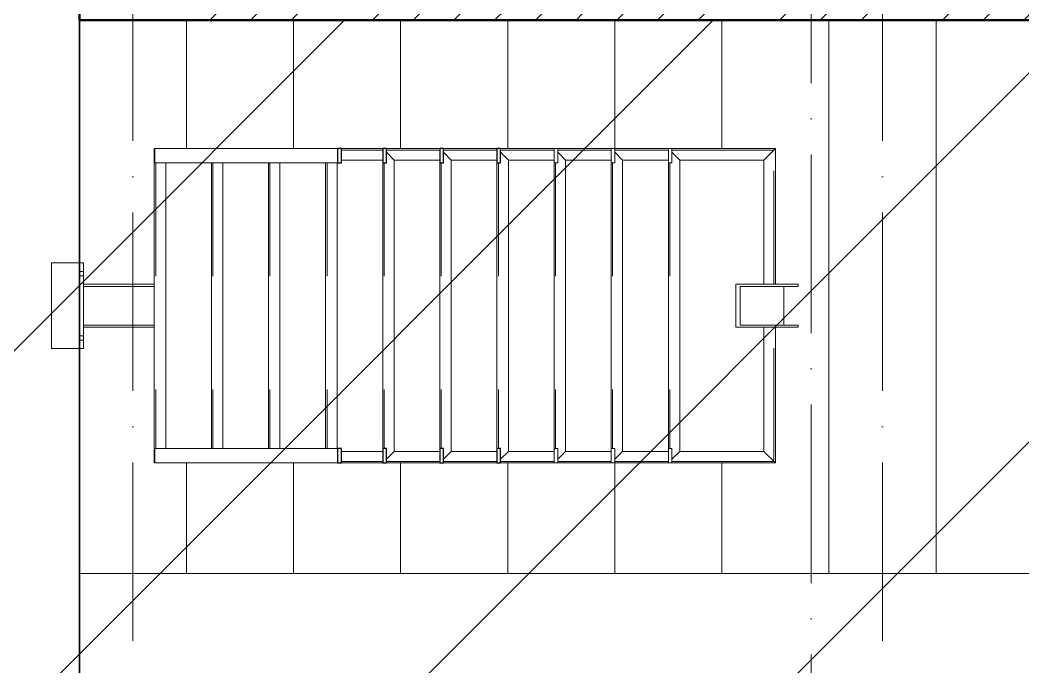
# Model space of a CAD drawing. Header units: millimetres. Extents: x -606178 to 312196, y -19338 to 632709.
# Drawn here: x -133281 to -130471, y 508814 to 510625 of the extents above; entities that cross this region are included whole.
import ezdxf

# ---------------------------------------------------------------- set-up
doc = ezdxf.new("R2010")
doc.units = ezdxf.units.MM
doc.linetypes.add('50_200_ШТРИХ_1Т_ш5_п1_п1_', pattern=[700, 500, -100, 0, -100])
doc.linetypes.add('Штрих', pattern=[635, 317.5, -317.5])
for name, color, linetype, lineweight in [('4) ЛЕстницы', 5, 'Continuous', 30), ('A-FLOR-____-OTLN', 7, 'Continuous', 9), ('A-GENM-____-HDLN', 7, 'Штрих', 9), ('A-GENM-____-MCUT', 7, 'Continuous', 25), ('A-GENM-____-OTLN', 7, 'Continuous', 9), ('A-WALL-____-MCUT-2', 7, 'Continuous', 50), ('A-WALL-____-PATT-1', 7, 'Continuous', 9), ('S-GRID-____-OTLN-1', 7, '50_200_ШТРИХ_1Т_ш5_п1_п1_', 9), ('S-STRS-____-OTLN-1', 7, 'Continuous', 9)]:
    doc.layers.add(name, color=color, linetype=linetype, lineweight=lineweight)
pattern_1 = [(45, (-424485.6, 538657.7), (-516.3647, 516.3647), [])]

# ---------------------------------------------------------------- blocks, each defined once
blk = doc.blocks.new('ОМ_Нижняя опорная пятка - ОМ_Нижняя опорная пятка-19082064-АР1_План отверстий 3 этажа в осях 1-64_Ю-ЯЯ')
at = {"layer": 'A-GENM-____-OTLN'}
for p, q in [((-96, 10), (-96, 0)), ((-84, 10), (-84, 0)), ((84, 10), (84, 0)), ((96, 10), (96, 0))]:
    blk.add_line(p, q, dxfattribs=at)
blk = doc.blocks.new('ОМ_Труба_ГОСТ 8639-82 - ОМ_Труба_ГОСТ 8639-82-26350154-АР1_План отверстий 3 этажа в осях 1-64_Ю-ЯЯ')
at = {"layer": 'A-GENM-____-OTLN'}
for p, q in [((9439.1, 57971), (9439.1, 58091)), ((9439.1, 58091), (9614.1, 58091)), ((9614.1, 58085), (9451.2, 58085)), ((9451.2, 58085), (9451.2, 57977)), ((9574, 58085), (9574, 57977)), ((9614.1, 58091), (9614.1, 58085)), ((9614.1, 57971), (9439.1, 57971)), ((9451.2, 57977), (9614.1, 57977)), ((9614.1, 57977), (9614.1, 57971))]:
    blk.add_line(p, q, dxfattribs=at)
blk = doc.blocks.new('ОМ_Уголок_ГОСТ 8509-93 - ОМ_Уголок_ГОСТ 8509-93-26349651-АР1_План отверстий 3 этажа в осях 1-64_Ю-ЯЯ')
at = {"layer": 'A-GENM-____-HDLN'}
for p, q in [((4, -4), (380, -4)), ((500, -4), (876, -4))]:
    blk.add_line(p, q, dxfattribs=at)
at = {"layer": 'A-GENM-____-OTLN'}
for p, q in [((380, 0), (0, 0)), ((32, -32), (0, 0)), ((880, 0), (500, 0)), ((880, 0), (848, -32)), ((32, -32), (380, -32)), ((500, -32), (848, -32))]:
    blk.add_line(p, q, dxfattribs=at)
blk = doc.blocks.new('ОМ_Уголок_ГОСТ 8509-93 - ОМ_Уголок_ГОСТ 8509-93-V149-АР1_План отверстий 3 этажа в осях 1-64_Ю-ЯЯ')
at = {"layer": 'A-GENM-____-HDLN'}
blk.add_line((40, -4), (840, -4), dxfattribs=at)
at = {"layer": 'A-GENM-____-OTLN'}
for p, q in [((32, -32), (10, -10)), ((840, 0), (40, 0)), ((870, -10), (848, -32)), ((32, -32), (848, -32))]:
    blk.add_line(p, q, dxfattribs=at)
blk = doc.blocks.new('ОМ_Уголок_ГОСТ 8509-93 - ОМ_Уголок_ГОСТ 8509-93-19082047-АР1_План отверстий 3 этажа в осях 1-64_Ю-ЯЯ')
at = {"layer": 'A-GENM-____-HDLN'}
blk.add_line((10, -4), (296, -4), dxfattribs=at)
at = {"layer": 'A-GENM-____-OTLN'}
for p, q in [((300, 0), (10, 0)), ((32, -32), (10, -10)), ((300, 0), (268, -32)), ((32, -32), (268, -32))]:
    blk.add_line(p, q, dxfattribs=at)
blk = doc.blocks.new('ОМ_Уголок_ГОСТ 8509-93 - ОМ_Уголок_ГОСТ 8509-93-V150-АР1_План отверстий 3 этажа в осях 1-64_Ю-ЯЯ')
at = {"layer": 'A-GENM-____-HDLN'}
blk.add_line((4, -4), (290, -4), dxfattribs=at)
at = {"layer": 'A-GENM-____-OTLN'}
for p, q in [((290, 0), (0, 0)), ((32, -32), (0, 0)), ((290, -10), (268, -32)), ((32, -32), (268, -32))]:
    blk.add_line(p, q, dxfattribs=at)
blk = doc.blocks.new('ОМ_Уголок_ГОСТ 8509-93 - ОМ_Уголок_ГОСТ 8509-93-V151-АР1_План отверстий 3 этажа в осях 1-64_Ю-ЯЯ')
at = {"layer": 'A-GENM-____-HDLN'}
blk.add_line((10, -4), (160, -4), dxfattribs=at)
at = {"layer": 'A-GENM-____-OTLN'}
for p, q in [((160, 0), (10, 0)), ((32, -32), (10, -10)), ((32, -32), (160, -32))]:
    blk.add_line(p, q, dxfattribs=at)
blk = doc.blocks.new('ОМ_Уголок_ГОСТ 8509-93 - ОМ_Уголок_ГОСТ 8509-93-V152-АР1_План отверстий 3 этажа в осях 1-64_Ю-ЯЯ')
at = {"layer": 'A-GENM-____-HDLN'}
blk.add_line((140, -4), (290, -4), dxfattribs=at)
at = {"layer": 'A-GENM-____-OTLN'}
for p, q in [((290, 0), (140, 0)), ((290, -10), (268, -32)), ((140, -32), (268, -32))]:
    blk.add_line(p, q, dxfattribs=at)
blk = doc.blocks.new('ОМ_Уголок_ГОСТ 8509-93 - ОМ_Уголок_ГОСТ 8509-93-V153-АР1_План отверстий 3 этажа в осях 1-64_Ю-ЯЯ')
at = {"layer": 'A-GENM-____-HDLN'}
blk.add_line((40, -4), (840, -4), dxfattribs=at)
at = {"layer": 'A-GENM-____-OTLN'}
for p, q in [((840, 0), (40, 0)), ((40, -32), (840, -32))]:
    blk.add_line(p, q, dxfattribs=at)
blk = doc.blocks.new('ОМ_Уголок_ГОСТ 8509-93 - ОМ_Уголок_ГОСТ 8509-93-V154-АР1_План отверстий 3 этажа в осях 1-64_Ю-ЯЯ')
at = {"layer": 'A-GENM-____-HDLN'}
blk.add_line((44.3, -4), (160, -4), dxfattribs=at)
at = {"layer": 'A-GENM-____-OTLN'}
for p, q in [((160, 0), (44.3, 0)), ((44.3, -32), (160, -32))]:
    blk.add_line(p, q, dxfattribs=at)
blk = doc.blocks.new('ОМ_Уголок_ГОСТ 8509-93 - ОМ_Уголок_ГОСТ 8509-93-V155-АР1_План отверстий 3 этажа в осях 1-64_Ю-ЯЯ')
at = {"layer": 'A-GENM-____-HDLN'}
blk.add_line((140, -4), (255.7, -4), dxfattribs=at)
at = {"layer": 'A-GENM-____-OTLN'}
for p, q in [((255.7, 0), (140, 0)), ((140, -32), (255.7, -32))]:
    blk.add_line(p, q, dxfattribs=at)
blk = doc.blocks.new('ОМ_Уголок_ГОСТ 8509-93 - ОМ_Уголок_ГОСТ 8509-93-V156-АР1_План отверстий 3 этажа в осях 1-64_Ю-ЯЯ')
at = {"layer": 'A-GENM-____-HDLN'}
blk.add_line((40, -4), (840, -4), dxfattribs=at)
at = {"layer": 'A-GENM-____-OTLN'}
for p, q in [((880, 0), (0, 0)), ((1.3, -1.3), (0, 0)), ((880, 0), (878.7, -1.3)), ((40, -32), (840, -32))]:
    blk.add_line(p, q, dxfattribs=at)
blk = doc.blocks.new('ОМ_Труба_ГОСТ 8639-82 - ОМ_Труба_ГОСТ 8639-82-26527904-АР1_План отверстий 3 этажа в осях 1-64_Ю-ЯЯ')
at = {"layer": 'A-GENM-____-HDLN'}
for p, q in [((7810, 58085), (7611.5, 58085)), ((7810, 57977), (7611.5, 57977))]:
    blk.add_line(p, q, dxfattribs=at)
at = {"layer": 'A-GENM-____-OTLN'}
for p, q in [((7810, 58091), (7611.5, 58091)), ((7810, 57971), (7611.5, 57971))]:
    blk.add_line(p, q, dxfattribs=at)
blk = doc.blocks.new('ОМ_Уголок_ГОСТ 8510-86 - ОМ_Уголок_ГОСТ 8510-86-19082066-АР1_План отверстий 3 этажа в осях 1-64_Ю-ЯЯ')
at = {"layer": 'A-GENM-____-OTLN'}
for p, q in [((0, 0), (0, -90)), ((240, 0), (0, 0)), ((0, -10), (240, -10)), ((240, -90), (240, 0)), ((0, -90), (240, -90))]:
    blk.add_line(p, q, dxfattribs=at)
blk = doc.blocks.new('ОМ_Полоса_Трапеция прямоугольная_Прокат_ГОСТ 103-2006 - ОМ_Полоса_Трапеция прямоугольная_Прокат_ГОСТ 103-2006-19082130-АР1_План отверстий 3 этажа в осях 1-64_Ю-ЯЯ')
at = {"layer": 'A-GENM-____-OTLN'}
for p, q in [((9250, 58471), (9260, 58471)), ((9250, 58431), (9250, 58471)), ((9260, 58471), (9260, 58431)), ((9260, 58431), (9250, 58431))]:
    blk.add_line(p, q, dxfattribs=at)
blk = doc.blocks.new('ОМ_Полоса_Трапеция прямоугольная_Прокат_ГОСТ 103-2006 - ОМ_Полоса_Трапеция прямоугольная_Прокат_ГОСТ 103-2006-V157-АР1_План отверстий 3 этажа в осях 1-64_Ю-ЯЯ')
at = {"layer": 'A-GENM-____-MCUT'}
for p, q in [((8780, 58471), (8770, 58471)), ((8770, 58471), (8770, 58431)), ((8780, 58431), (8780, 58471)), ((8770, 58431), (8780, 58431))]:
    blk.add_line(p, q, dxfattribs=at)
blk = doc.blocks.new('ОМ_Полоса_Трапеция прямоугольная_Прокат_ГОСТ 103-2006 - ОМ_Полоса_Трапеция прямоугольная_Прокат_ГОСТ 103-2006-V158-АР1_План отверстий 3 этажа в осях 1-64_Ю-ЯЯ')
at = {"layer": 'A-GENM-____-MCUT'}
for p, q in [((8620, 58471), (8610, 58471)), ((8610, 58471), (8610, 58431)), ((8620, 58431), (8620, 58471)), ((8610, 58431), (8620, 58431))]:
    blk.add_line(p, q, dxfattribs=at)
blk = doc.blocks.new('ОМ_Полоса_Трапеция прямоугольная_Прокат_ГОСТ 103-2006 - ОМ_Полоса_Трапеция прямоугольная_Прокат_ГОСТ 103-2006-V159-АР1_План отверстий 3 этажа в осях 1-64_Ю-ЯЯ')
at = {"layer": 'A-GENM-____-MCUT'}
for p, q in [((8460, 58471), (8450, 58471)), ((8450, 58471), (8450, 58431)), ((8460, 58431), (8460, 58471)), ((8450, 58431), (8460, 58431))]:
    blk.add_line(p, q, dxfattribs=at)
blk = doc.blocks.new('ОМ_Полоса_Прокат_ГОСТ 103-2006 - ОМ_Полоса_Прокат_ГОСТ 103-2006-20723456-АР1_План отверстий 3 этажа в осях 1-64_Ю-ЯЯ')
at = {"layer": 'A-GENM-____-MCUT'}
for p, q in [((8334.3, 58471), (8322.8, 58471)), ((8322.8, 58471), (8322.8, 58431)), ((8334.3, 58431), (8334.3, 58471)), ((8322.8, 58431), (8334.3, 58431))]:
    blk.add_line(p, q, dxfattribs=at)
at = {"layer": 'A-GENM-____-OTLN'}
for p, q in [((7811.3, 58431), (7811.3, 58471)), ((7811.3, 58471), (8322.8, 58471)), ((8322.8, 58431), (7811.3, 58431))]:
    blk.add_line(p, q, dxfattribs=at)
blk = doc.blocks.new('ОМ_Полоса_Трапеция прямоугольная_Прокат_ГОСТ 103-2006 - ОМ_Полоса_Трапеция прямоугольная_Прокат_ГОСТ 103-2006-19082170-АР1_План отверстий 3 этажа в осях 1-64_Ю-ЯЯ')
at = {"layer": 'A-GENM-____-OTLN'}
for p, q in [((9250, 57631), (9260, 57631)), ((9250, 57591), (9250, 57631)), ((9260, 57631), (9260, 57591)), ((9260, 57591), (9250, 57591))]:
    blk.add_line(p, q, dxfattribs=at)
blk = doc.blocks.new('ОМ_Полоса_Трапеция прямоугольная_Прокат_ГОСТ 103-2006 - ОМ_Полоса_Трапеция прямоугольная_Прокат_ГОСТ 103-2006-V160-АР1_План отверстий 3 этажа в осях 1-64_Ю-ЯЯ')
at = {"layer": 'A-GENM-____-MCUT'}
for p, q in [((8780, 57631), (8770, 57631)), ((8770, 57631), (8770, 57591)), ((8780, 57591), (8780, 57631)), ((8770, 57591), (8780, 57591))]:
    blk.add_line(p, q, dxfattribs=at)
blk = doc.blocks.new('ОМ_Полоса_Трапеция прямоугольная_Прокат_ГОСТ 103-2006 - ОМ_Полоса_Трапеция прямоугольная_Прокат_ГОСТ 103-2006-V161-АР1_План отверстий 3 этажа в осях 1-64_Ю-ЯЯ')
at = {"layer": 'A-GENM-____-MCUT'}
for p, q in [((8620, 57631), (8610, 57631)), ((8610, 57631), (8610, 57591)), ((8620, 57591), (8620, 57631)), ((8610, 57591), (8620, 57591))]:
    blk.add_line(p, q, dxfattribs=at)
blk = doc.blocks.new('ОМ_Полоса_Трапеция прямоугольная_Прокат_ГОСТ 103-2006 - ОМ_Полоса_Трапеция прямоугольная_Прокат_ГОСТ 103-2006-V162-АР1_План отверстий 3 этажа в осях 1-64_Ю-ЯЯ')
at = {"layer": 'A-GENM-____-MCUT'}
for p, q in [((8460, 57631), (8450, 57631)), ((8450, 57631), (8450, 57591)), ((8460, 57591), (8460, 57631)), ((8450, 57591), (8460, 57591))]:
    blk.add_line(p, q, dxfattribs=at)
blk = doc.blocks.new('ОМ_Полоса_Прокат_ГОСТ 103-2006 - ОМ_Полоса_Прокат_ГОСТ 103-2006-20723498-АР1_План отверстий 3 этажа в осях 1-64_Ю-ЯЯ')
at = {"layer": 'A-GENM-____-MCUT'}
for p, q in [((8334.3, 57631), (8322.8, 57631)), ((8322.8, 57631), (8322.8, 57591)), ((8334.3, 57591), (8334.3, 57631)), ((8322.8, 57591), (8334.3, 57591))]:
    blk.add_line(p, q, dxfattribs=at)
at = {"layer": 'A-GENM-____-OTLN'}
for p, q in [((7811.3, 57591), (7811.3, 57631)), ((7811.3, 57631), (8322.8, 57631)), ((8322.8, 57591), (7811.3, 57591))]:
    blk.add_line(p, q, dxfattribs=at)

msp = doc.modelspace()

# ---------------------------------------------------------------- hatches: boundary and pattern name
at = {"layer": '4) ЛЕстницы'}
h = msp.add_hatch(dxfattribs=at)
h.set_pattern_fill('ANSI31', color=256, scale=230)
h.set_pattern_definition(pattern_1)
h.paths.add_polyline_path([(-135164.891, 514725.3011), (-133114.891, 514725.3011), (-133114.891, 507225.3011), (-135164.891, 507225.3011)])
h = msp.add_hatch(dxfattribs=at)
h.set_pattern_fill('ANSI31', color=256, scale=230)
h.set_pattern_definition(pattern_1)
h.paths.add_polyline_path([(-133114.891, 510625.3011), (-127664.891, 510625.3011), (-127664.891, 507225.3011), (-133114.891, 507225.3011)])
at = {"layer": 'A-WALL-____-PATT-1'}
h = msp.add_hatch(dxfattribs=at)
h.set_pattern_fill('FP_12', color=256, style=0, pattern_type=2)
h.set_pattern_definition([(45, (-140714.89, 451794.26), (-114.04925, 114.04925), []), (45, (-140600.84, 451794.26), (-114.04925, 114.04925), [201.612, -40.322, 3.353, -36.97])])
h.paths.add_polyline_path([(-127664.891, 510625.3011), (-127664.891, 510875.3011), (-132864.891, 510875.3011), (-132864.891, 510625.3011), (-128356.6669, 510625.3011)], flags=0)

# ---------------------------------------------------------------- linework, layer by layer
for points in [[(-135164.891, 513575.3011), (-133114.891, 513575.3011), (-133114.891, 507225.3011), (-135164.891, 507225.3011)], [(-127664.891, 507225.3011), (-133114.891, 507225.3011), (-133114.891, 510625.3011), (-127664.891, 510625.3011)]]:
    msp.add_lwpolyline(points, close=True)
at = {"layer": 'A-FLOR-____-OTLN'}
for p, q in [((-133114.891, 509945.3011), (-133114.891, 510625.3011)), ((-133114.891, 507225.3011), (-133114.891, 509705.3011))]:
    msp.add_line(p, q, dxfattribs=at)
at = {"layer": 'A-WALL-____-MCUT-2'}
for p, q in [((-133114.891, 513575.3011), (-133114.891, 510625.3011)), ((-133114.891, 510625.3011), (-127664.891, 510625.3011))]:
    msp.add_line(p, q, dxfattribs=at)
at = {"layer": 'S-GRID-____-OTLN-1'}
for p, q in [((-132964.891, 504685.847), (-132964.891, 542687.1106)), ((-131064.891, 504847.6889), (-131064.891, 542687.1106)), ((-130864.891, 504685.847), (-130864.891, 542435.5743))]:
    msp.add_line(p, q, dxfattribs=at)
at = {"layer": 'S-STRS-____-OTLN-1'}
for p, q in [((-132814.891, 510625.3011), (-132814.891, 510265.3011)), ((-132814.891, 510625.3011), (-132814.891, 510265.3011)), ((-132514.891, 510625.3011), (-132514.891, 510265.3011)), ((-132514.891, 510625.3011), (-132514.891, 510265.3011)), ((-132214.891, 510625.3011), (-132214.891, 510265.3011)), ((-132214.891, 510625.3011), (-132214.891, 510265.3011)), ((-131914.891, 510625.3011), (-131914.891, 510265.3011)), ((-131914.891, 510625.3011), (-131914.891, 510265.3011)), ((-131614.891, 510625.3011), (-131614.891, 510265.3011)), ((-131614.891, 510625.3011), (-131614.891, 510265.3011)), ((-131314.891, 510625.3011), (-131314.891, 510265.3011)), ((-131314.891, 510625.3011), (-131314.891, 510265.3011)), ((-131014.891, 510625.3011), (-131014.891, 509075.3011)), ((-131014.891, 510625.3011), (-131014.891, 509075.3011)), ((-130714.891, 510625.3011), (-130714.891, 509075.3011)), ((-130714.891, 510625.3011), (-130714.891, 509075.3011)), ((-132814.891, 509385.3011), (-132814.891, 509075.3011)), ((-132814.891, 509385.3011), (-132814.891, 509075.3011)), ((-132514.891, 509385.3011), (-132514.891, 509075.3011)), ((-132514.891, 509385.3011), (-132514.891, 509075.3011)), ((-132214.891, 509385.3011), (-132214.891, 509075.3011)), ((-132214.891, 509385.3011), (-132214.891, 509075.3011)), ((-131914.891, 509385.3011), (-131914.891, 509075.3011)), ((-131914.891, 509385.3011), (-131914.891, 509075.3011)), ((-131614.891, 509385.3011), (-131614.891, 509075.3011)), ((-131614.891, 509385.3011), (-131614.891, 509075.3011)), ((-131314.891, 509385.3011), (-131314.891, 509075.3011)), ((-131314.891, 509385.3011), (-131314.891, 509075.3011)), ((-133114.891, 509075.3011), (-132814.891, 509075.3011)), ((-132814.891, 509075.3011), (-132514.891, 509075.3011)), ((-132514.891, 509075.3011), (-132214.891, 509075.3011)), ((-132214.891, 509075.3011), (-131914.891, 509075.3011)), ((-131914.891, 509075.3011), (-131614.891, 509075.3011)), ((-131614.891, 509075.3011), (-131314.891, 509075.3011)), ((-131314.891, 509075.3011), (-131014.891, 509075.3011)), ((-131014.891, 509075.3011), (-130714.891, 509075.3011)), ((-130714.891, 509075.3011), (-130414.891, 509075.3011))]:
    msp.add_line(p, q, dxfattribs=at)

# ---------------------------------------------------------------- block references
at = {"layer": 'A-GENM-____-OTLN', "extrusion": (0, 0, -1)}
for name, p, rotation in [('ОМ_Уголок_ГОСТ 8509-93 - ОМ_Уголок_ГОСТ 8509-93-V156-АР1_План отверстий 3 этажа в осях 1-64_Ю-ЯЯ', (132904.891, 510265.3011), 269.9999999999989), ('ОМ_Уголок_ГОСТ 8509-93 - ОМ_Уголок_ГОСТ 8509-93-V149-АР1_План отверстий 3 этажа в осях 1-64_Ю-ЯЯ', (132264.891, 510265.3011), 269.9999999999989), ('ОМ_Уголок_ГОСТ 8509-93 - ОМ_Уголок_ГОСТ 8509-93-V149-АР1_План отверстий 3 этажа в осях 1-64_Ю-ЯЯ', (132104.891, 510265.3011), 269.9999999999989), ('ОМ_Уголок_ГОСТ 8509-93 - ОМ_Уголок_ГОСТ 8509-93-V149-АР1_План отверстий 3 этажа в осях 1-64_Ю-ЯЯ', (131944.891, 510265.3011), 269.9999999999989), ('ОМ_Уголок_ГОСТ 8509-93 - ОМ_Уголок_ГОСТ 8509-93-V149-АР1_План отверстий 3 этажа в осях 1-64_Ю-ЯЯ', (131784.891, 510265.3011), 269.9999999999989), ('ОМ_Уголок_ГОСТ 8509-93 - ОМ_Уголок_ГОСТ 8509-93-V149-АР1_План отверстий 3 этажа в осях 1-64_Ю-ЯЯ', (131624.891, 510265.3011), 269.9999999999989), ('ОМ_Уголок_ГОСТ 8509-93 - ОМ_Уголок_ГОСТ 8509-93-V149-АР1_План отверстий 3 этажа в осях 1-64_Ю-ЯЯ', (131464.891, 510265.3011), 269.9999999999989), ('ОМ_Уголок_ГОСТ 8509-93 - ОМ_Уголок_ГОСТ 8509-93-26349651-АР1_План отверстий 3 этажа в осях 1-64_Ю-ЯЯ', (131164.891, 509385.3011), 89.99999999999908), ('ОМ_Уголок_ГОСТ 8509-93 - ОМ_Уголок_ГОСТ 8509-93-V153-АР1_План отверстий 3 этажа в осях 1-64_Ю-ЯЯ', (132744.891, 510265.3011), 269.9999999999989), ('ОМ_Уголок_ГОСТ 8509-93 - ОМ_Уголок_ГОСТ 8509-93-V153-АР1_План отверстий 3 этажа в осях 1-64_Ю-ЯЯ', (132584.891, 510265.3011), 269.9999999999989), ('ОМ_Уголок_ГОСТ 8509-93 - ОМ_Уголок_ГОСТ 8509-93-V153-АР1_План отверстий 3 этажа в осях 1-64_Ю-ЯЯ', (132424.891, 510265.3011), 269.9999999999989), ('ОМ_Уголок_ГОСТ 8510-86 - ОМ_Уголок_ГОСТ 8510-86-19082066-АР1_План отверстий 3 этажа в осях 1-64_Ю-ЯЯ', (133103.4017, 509705.3011), 89.99999999999918), ('ОМ_Уголок_ГОСТ 8509-93 - ОМ_Уголок_ГОСТ 8509-93-V154-АР1_План отверстий 3 этажа в осях 1-64_Ю-ЯЯ', (132424.891, 509385.3011), 180), ('ОМ_Уголок_ГОСТ 8509-93 - ОМ_Уголок_ГОСТ 8509-93-V151-АР1_План отверстий 3 этажа в осях 1-64_Ю-ЯЯ', (132264.891, 509385.3011), 180), ('ОМ_Уголок_ГОСТ 8509-93 - ОМ_Уголок_ГОСТ 8509-93-V151-АР1_План отверстий 3 этажа в осях 1-64_Ю-ЯЯ', (132104.891, 509385.3011), 180), ('ОМ_Уголок_ГОСТ 8509-93 - ОМ_Уголок_ГОСТ 8509-93-V151-АР1_План отверстий 3 этажа в осях 1-64_Ю-ЯЯ', (131944.891, 509385.3011), 180), ('ОМ_Уголок_ГОСТ 8509-93 - ОМ_Уголок_ГОСТ 8509-93-V151-АР1_План отверстий 3 этажа в осях 1-64_Ю-ЯЯ', (131784.891, 509385.3011), 180), ('ОМ_Уголок_ГОСТ 8509-93 - ОМ_Уголок_ГОСТ 8509-93-V151-АР1_План отверстий 3 этажа в осях 1-64_Ю-ЯЯ', (131624.891, 509385.3011), 180), ('ОМ_Уголок_ГОСТ 8509-93 - ОМ_Уголок_ГОСТ 8509-93-19082047-АР1_План отверстий 3 этажа в осях 1-64_Ю-ЯЯ', (131464.891, 509385.3011), 180)]:
    msp.add_blockref(name, p, dxfattribs=dict(at, rotation=rotation))
at = {"layer": 'A-GENM-____-OTLN'}
for name, p in [('ОМ_Полоса_Прокат_ГОСТ 103-2006 - ОМ_Полоса_Прокат_ГОСТ 103-2006-20723456-АР1_План отверстий 3 этажа в осях 1-64_Ю-ЯЯ', (-140714.891, 451794.2592)), ('ОМ_Полоса_Трапеция прямоугольная_Прокат_ГОСТ 103-2006 - ОМ_Полоса_Трапеция прямоугольная_Прокат_ГОСТ 103-2006-V159-АР1_План отверстий 3 этажа в осях 1-64_Ю-ЯЯ', (-140714.891, 451794.2592)), ('ОМ_Полоса_Трапеция прямоугольная_Прокат_ГОСТ 103-2006 - ОМ_Полоса_Трапеция прямоугольная_Прокат_ГОСТ 103-2006-V158-АР1_План отверстий 3 этажа в осях 1-64_Ю-ЯЯ', (-140714.891, 451794.2592)), ('ОМ_Полоса_Трапеция прямоугольная_Прокат_ГОСТ 103-2006 - ОМ_Полоса_Трапеция прямоугольная_Прокат_ГОСТ 103-2006-V157-АР1_План отверстий 3 этажа в осях 1-64_Ю-ЯЯ', (-140714.891, 451794.2592)), ('ОМ_Полоса_Трапеция прямоугольная_Прокат_ГОСТ 103-2006 - ОМ_Полоса_Трапеция прямоугольная_Прокат_ГОСТ 103-2006-19082130-АР1_План отверстий 3 этажа в осях 1-64_Ю-ЯЯ', (-141034.891, 451794.2592)), ('ОМ_Полоса_Трапеция прямоугольная_Прокат_ГОСТ 103-2006 - ОМ_Полоса_Трапеция прямоугольная_Прокат_ГОСТ 103-2006-19082130-АР1_План отверстий 3 этажа в осях 1-64_Ю-ЯЯ', (-140874.891, 451794.2592)), ('ОМ_Полоса_Трапеция прямоугольная_Прокат_ГОСТ 103-2006 - ОМ_Полоса_Трапеция прямоугольная_Прокат_ГОСТ 103-2006-19082130-АР1_План отверстий 3 этажа в осях 1-64_Ю-ЯЯ', (-140714.891, 451794.2592)), ('ОМ_Труба_ГОСТ 8639-82 - ОМ_Труба_ГОСТ 8639-82-26527904-АР1_План отверстий 3 этажа в осях 1-64_Ю-ЯЯ', (-140714.891, 451794.2592)), ('ОМ_Труба_ГОСТ 8639-82 - ОМ_Труба_ГОСТ 8639-82-26350154-АР1_План отверстий 3 этажа в осях 1-64_Ю-ЯЯ', (-140714.891, 451794.2592)), ('ОМ_Полоса_Прокат_ГОСТ 103-2006 - ОМ_Полоса_Прокат_ГОСТ 103-2006-20723498-АР1_План отверстий 3 этажа в осях 1-64_Ю-ЯЯ', (-140714.891, 451794.2592)), ('ОМ_Полоса_Трапеция прямоугольная_Прокат_ГОСТ 103-2006 - ОМ_Полоса_Трапеция прямоугольная_Прокат_ГОСТ 103-2006-V162-АР1_План отверстий 3 этажа в осях 1-64_Ю-ЯЯ', (-140714.891, 451794.2592)), ('ОМ_Полоса_Трапеция прямоугольная_Прокат_ГОСТ 103-2006 - ОМ_Полоса_Трапеция прямоугольная_Прокат_ГОСТ 103-2006-V161-АР1_План отверстий 3 этажа в осях 1-64_Ю-ЯЯ', (-140714.891, 451794.2592)), ('ОМ_Полоса_Трапеция прямоугольная_Прокат_ГОСТ 103-2006 - ОМ_Полоса_Трапеция прямоугольная_Прокат_ГОСТ 103-2006-V160-АР1_План отверстий 3 этажа в осях 1-64_Ю-ЯЯ', (-140714.891, 451794.2592)), ('ОМ_Полоса_Трапеция прямоугольная_Прокат_ГОСТ 103-2006 - ОМ_Полоса_Трапеция прямоугольная_Прокат_ГОСТ 103-2006-19082170-АР1_План отверстий 3 этажа в осях 1-64_Ю-ЯЯ', (-141034.891, 451794.2592)), ('ОМ_Полоса_Трапеция прямоугольная_Прокат_ГОСТ 103-2006 - ОМ_Полоса_Трапеция прямоугольная_Прокат_ГОСТ 103-2006-19082170-АР1_План отверстий 3 этажа в осях 1-64_Ю-ЯЯ', (-140874.891, 451794.2592)), ('ОМ_Полоса_Трапеция прямоугольная_Прокат_ГОСТ 103-2006 - ОМ_Полоса_Трапеция прямоугольная_Прокат_ГОСТ 103-2006-19082170-АР1_План отверстий 3 этажа в осях 1-64_Ю-ЯЯ', (-140714.891, 451794.2592))]:
    msp.add_blockref(name, p, dxfattribs=at)
at = {"layer": 'A-GENM-____-OTLN', "extrusion": (0, 0, -1)}
for name, p in [('ОМ_Уголок_ГОСТ 8509-93 - ОМ_Уголок_ГОСТ 8509-93-V155-АР1_План отверстий 3 этажа в осях 1-64_Ю-ЯЯ', (132124.891, 510265.3011)), ('ОМ_Уголок_ГОСТ 8509-93 - ОМ_Уголок_ГОСТ 8509-93-V152-АР1_План отверстий 3 этажа в осях 1-64_Ю-ЯЯ', (131964.891, 510265.3011)), ('ОМ_Уголок_ГОСТ 8509-93 - ОМ_Уголок_ГОСТ 8509-93-V152-АР1_План отверстий 3 этажа в осях 1-64_Ю-ЯЯ', (131804.891, 510265.3011)), ('ОМ_Уголок_ГОСТ 8509-93 - ОМ_Уголок_ГОСТ 8509-93-V152-АР1_План отверстий 3 этажа в осях 1-64_Ю-ЯЯ', (131644.891, 510265.3011)), ('ОМ_Уголок_ГОСТ 8509-93 - ОМ_Уголок_ГОСТ 8509-93-V152-АР1_План отверстий 3 этажа в осях 1-64_Ю-ЯЯ', (131484.891, 510265.3011)), ('ОМ_Уголок_ГОСТ 8509-93 - ОМ_Уголок_ГОСТ 8509-93-V152-АР1_План отверстий 3 этажа в осях 1-64_Ю-ЯЯ', (131324.891, 510265.3011)), ('ОМ_Уголок_ГОСТ 8509-93 - ОМ_Уголок_ГОСТ 8509-93-V150-АР1_План отверстий 3 этажа в осях 1-64_Ю-ЯЯ', (131164.891, 510265.3011))]:
    msp.add_blockref(name, p, dxfattribs=at)
at = {"layer": 'A-GENM-____-OTLN', "rotation": 90.00000000000084}
msp.add_blockref('ОМ_Нижняя опорная пятка - ОМ_Нижняя опорная пятка-19082064-АР1_План отверстий 3 этажа в осях 1-64_Ю-ЯЯ', (-133103.4017, 509825.3011), dxfattribs=at)

doc.saveas('drawing.dxf')
